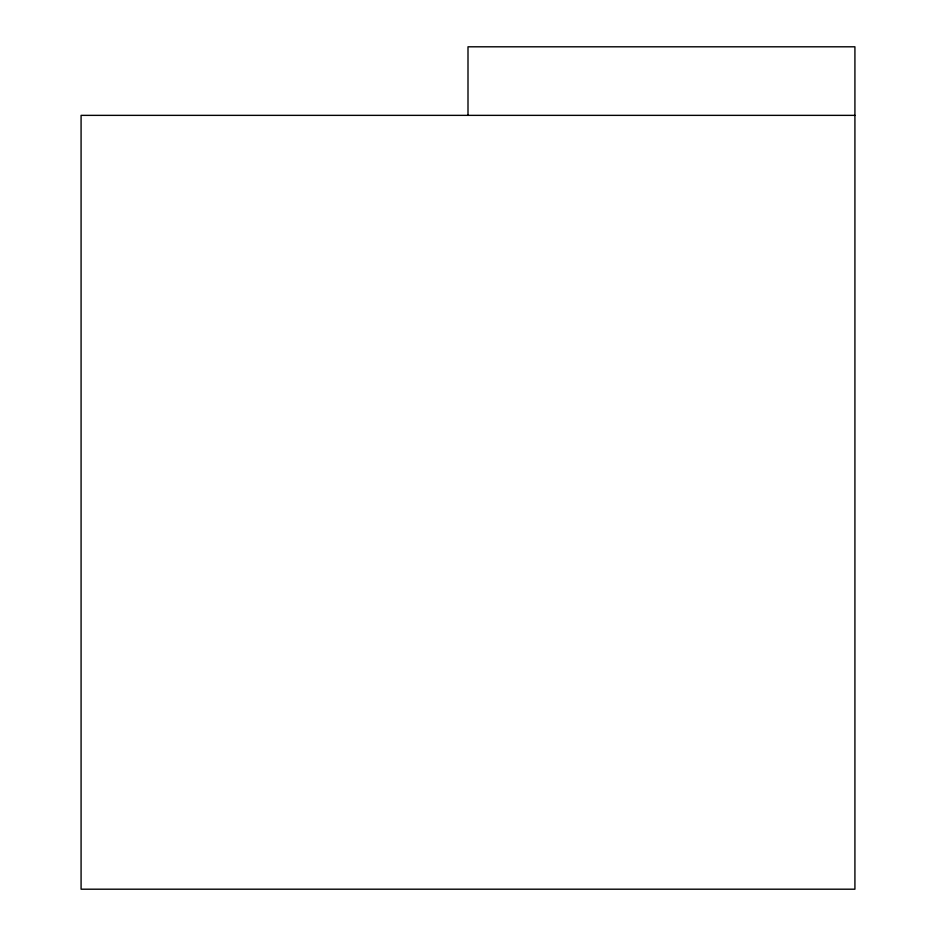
<?xml version="1.0" encoding="UTF-8"?>
<svg xmlns="http://www.w3.org/2000/svg" width="936" height="936" viewBox="0 0 936 936"><rect width="100%" height="100%" fill="white"/><g stroke="black" fill="none" stroke-linecap="round" stroke-linejoin="round"><path stroke-width="1.4" d="M854.919 115.362L81.081 115.362L81.081 889.2L854.919 889.2L854.919 46.8L468 46.8L468 115.362"/></g></svg>
